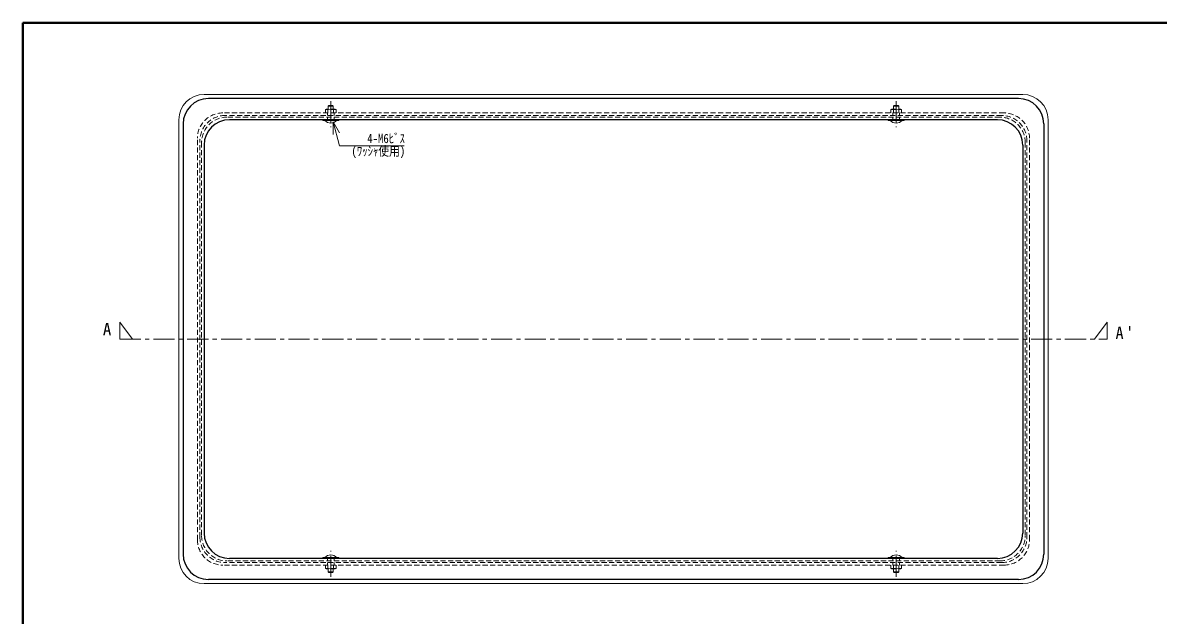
# Model space of a CAD drawing. Units: millimetres at full size, sheet at 1:5; details may follow other scales. Extents: x -1061 to 964, y -679 to 726.
# Drawn here: x -1061 to 284, y 23 to 726 of the extents above; entities that cross this region are included whole.
import ezdxf
from ezdxf.enums import TextEntityAlignment as Align

# ---------------------------------------------------------------- set-up
doc = ezdxf.new("R2010")
doc.units = ezdxf.units.MM
doc.header["$LTSCALE"] = 5
doc.linetypes.add('CHAIN1', pattern=[8, 5, -1, 1, -1])
doc.linetypes.add('DASHED1', pattern=[1.8, 1.2, -0.6])
doc.layers.add('0-0', color=7, linetype='Continuous', lineweight=18)
doc.styles.add('ＭＳ ゴシック', font='')
doc.styles.get('ＭＳ ゴシック').set_extended_font_data('MS Gothic')

msp = doc.modelspace()

# ---------------------------------------------------------------- linework, layer by layer
at = {"layer": '0-0', "color": 1, "lineweight": 40}
for p in [(-1061.401, -679.043), (963.599, 725.957)]:
    msp.add_line(p, (-1061.401, 725.957), dxfattribs=at)
at = {"layer": '0-0', "color": 4, "lineweight": 9}
for p, q in [((123.599, 640.957), (-846.401, 640.957)), ((-876.401, 90.957), (-876.401, 610.957)), ((153.599, 90.957), (153.599, 610.957)), ((123.599, 60.957), (-846.401, 60.957))]:
    msp.add_line(p, q, dxfattribs=at)
at = {"layer": '0-0', "color": 5, "lineweight": 25}
for p, q in [((118.599, 635.957), (-841.401, 635.957)), ((-871.401, 605.957), (-871.401, 95.957)), ((93.599, 610.957), (-816.401, 610.957)), ((148.599, 605.957), (148.599, 95.957)), ((-846.401, 580.957), (-846.401, 120.957)), ((123.599, 580.957), (123.599, 120.957)), ((93.599, 90.957), (-816.401, 90.957)), ((118.599, 65.957), (-841.401, 65.957))]:
    msp.add_line(p, q, dxfattribs=at)
at = {"layer": '0-0', "color": 4, "linetype": 'CHAIN1', "lineweight": 9}
for p, q in [((-696.401, 632.815), (-696.401, 601.957)), ((-26.401, 632.815), (-26.401, 601.957)), ((-946.401, 370.957), (-931.401, 350.957)), ((-946.401, 350.957), (-946.401, 370.957)), ((223.599, 370.957), (208.599, 350.957)), ((-696.401, 69.098), (-696.401, 99.957)), ((-26.401, 69.098), (-26.401, 99.957))]:
    msp.add_line(p, q, dxfattribs=at)
at = {"layer": '0-0', "color": 4, "linetype": 'DASHED1', "lineweight": 9}
for p, q in [((-702.701, 623.157), (-701.801, 623.457)), ((-702.701, 618.957), (-702.701, 623.157)), ((-690.101, 623.157), (-702.701, 623.157)), ((-691.001, 623.457), (-701.801, 623.457)), ((-699.401, 627.065), (-698.651, 627.815)), ((-699.401, 627.065), (-699.401, 623.457)), ((-693.401, 627.065), (-699.401, 627.065)), ((-694.151, 627.815), (-698.651, 627.815)), ((-694.151, 627.815), (-693.401, 627.065)), ((-693.401, 627.065), (-693.401, 623.457)), ((-693.101, 618.957), (-693.101, 623.157)), ((-690.101, 618.957), (-690.101, 623.157)), ((-32.701, 623.157), (-20.101, 623.157)), ((-32.701, 618.957), (-32.701, 623.157)), ((-31.801, 623.457), (-21.001, 623.457)), ((-29.701, 618.957), (-29.701, 623.157)), ((-28.651, 627.815), (-29.401, 627.065)), ((-29.401, 627.065), (-29.401, 623.457)), ((-29.401, 627.065), (-23.401, 627.065)), ((-28.651, 627.815), (-24.151, 627.815)), ((-23.401, 627.065), (-24.151, 627.815)), ((-23.401, 627.065), (-23.401, 623.457)), ((-20.101, 623.157), (-21.001, 623.457)), ((-20.101, 618.957), (-20.101, 623.157)), ((101.599, 618.957), (-824.401, 618.957)), ((98.599, 615.957), (-821.401, 615.957)), ((-700.401, 615.957), (-700.401, 618.957)), ((-692.401, 618.957), (-692.401, 615.957)), ((-30.401, 618.957), (-30.401, 615.957)), ((-22.401, 615.957), (-22.401, 618.957)), ((-854.401, 112.957), (-854.401, 588.957)), ((-851.401, 115.957), (-851.401, 585.957)), ((128.599, 115.957), (128.599, 585.957)), ((131.599, 112.957), (131.599, 588.957)), ((101.599, 82.957), (-824.401, 82.957)), ((98.599, 85.957), (-821.401, 85.957)), ((-702.701, 82.957), (-702.701, 78.757)), ((-700.401, 85.957), (-700.401, 82.957)), ((-693.101, 82.957), (-693.101, 78.757)), ((-692.401, 82.957), (-692.401, 85.957)), ((-690.101, 82.957), (-690.101, 78.757)), ((-32.701, 82.957), (-32.701, 78.757)), ((-30.401, 82.957), (-30.401, 85.957)), ((-29.701, 82.957), (-29.701, 78.757)), ((-22.401, 85.957), (-22.401, 82.957)), ((-20.101, 82.957), (-20.101, 78.757)), ((-690.101, 78.757), (-702.701, 78.757)), ((-702.701, 78.757), (-701.801, 78.457)), ((-691.001, 78.457), (-701.801, 78.457)), ((-699.401, 74.848), (-699.401, 78.457)), ((-699.401, 74.848), (-698.651, 74.098)), ((-693.401, 74.848), (-699.401, 74.848)), ((-694.151, 74.098), (-698.651, 74.098)), ((-694.151, 74.098), (-693.401, 74.848)), ((-693.401, 74.848), (-693.401, 78.457)), ((-32.701, 78.757), (-20.101, 78.757)), ((-31.801, 78.457), (-21.001, 78.457)), ((-29.401, 74.848), (-29.401, 78.457)), ((-28.651, 74.098), (-29.401, 74.848)), ((-29.401, 74.848), (-23.401, 74.848)), ((-28.651, 74.098), (-24.151, 74.098)), ((-23.401, 74.848), (-24.151, 74.098)), ((-23.401, 74.848), (-23.401, 78.457)), ((-20.101, 78.757), (-21.001, 78.457))]:
    msp.add_line(p, q, dxfattribs=at)
at = {"layer": '0-0', "linetype": 'DASHED1'}
for p, q in [((96.599, 613.957), (-819.401, 613.957)), ((-700.401, 610.957), (-700.401, 613.957)), ((-692.401, 613.957), (-692.401, 610.957)), ((-30.401, 613.957), (-30.401, 610.957)), ((-22.401, 610.957), (-22.401, 613.957)), ((-849.401, 583.957), (-849.401, 117.957)), ((126.599, 583.957), (126.599, 117.957)), ((96.599, 87.957), (-819.401, 87.957)), ((-700.401, 90.957), (-700.401, 87.957)), ((-692.401, 87.957), (-692.401, 90.957)), ((-30.401, 87.957), (-30.401, 90.957)), ((-22.401, 90.957), (-22.401, 87.957))]:
    msp.add_line(p, q, dxfattribs=at)
at = {"layer": '0-0'}
for p, q in [((-705.901, 610.957), (-705.901, 609.957)), ((-686.901, 609.957), (-705.901, 609.957)), ((-693.5, 608.573), (-686, 595.583)), ((-693.5, 608.573), (-693.5, 593.573)), ((-693.5, 608.573), (-685.83, 579.948)), ((-686.901, 610.957), (-686.901, 609.957)), ((-35.901, 610.957), (-35.901, 609.957)), ((-35.901, 609.957), (-16.901, 609.957)), ((-16.901, 610.957), (-16.901, 609.957)), ((-609.363, 579.948), (-685.83, 579.948)), ((-705.901, 90.957), (-705.901, 91.957)), ((-686.901, 91.957), (-705.901, 91.957)), ((-686.901, 90.957), (-686.901, 91.957)), ((-35.901, 91.957), (-16.901, 91.957)), ((-35.901, 90.957), (-35.901, 91.957)), ((-16.901, 90.957), (-16.901, 91.957))]:
    msp.add_line(p, q, dxfattribs=at)
at = {"layer": '0-0', "color": 4, "linetype": 'DASHED1', "lineweight": 9}
for points in [[(-699.701, 618.957), (-699.701, 623.157), (-701.801, 623.457)], [(-693.101, 623.157), (-696.401, 623.457), (-699.701, 623.157)], [(-690.101, 623.157), (-691.001, 623.457), (-693.101, 623.157)], [(-32.701, 623.157), (-31.801, 623.457), (-29.701, 623.157)], [(-29.701, 623.157), (-26.401, 623.457), (-23.101, 623.157)], [(-23.101, 618.957), (-23.101, 623.157), (-21.001, 623.457)], [(-699.701, 82.957), (-699.701, 78.757), (-701.801, 78.457)], [(-23.101, 82.957), (-23.101, 78.757), (-21.001, 78.457)], [(-693.101, 78.757), (-696.401, 78.457), (-699.701, 78.757)], [(-690.101, 78.757), (-691.001, 78.457), (-693.101, 78.757)], [(-32.701, 78.757), (-31.801, 78.457), (-29.701, 78.757)], [(-29.701, 78.757), (-26.401, 78.457), (-23.101, 78.757)]]:
    msp.add_lwpolyline(points, dxfattribs=at)
at = {"layer": '0-0', "color": 4, "linetype": 'CHAIN1', "lineweight": 9}
msp.add_lwpolyline([(-946.401, 350.957), (223.599, 350.957), (223.599, 370.957)], dxfattribs=at)
at = {"layer": '0-0', "color": 4, "lineweight": 9}
for centre, start, end in [((-846.401, 610.957), 90, 180), ((123.599, 610.957), 0, 90), ((-846.401, 90.957), 180, 270), ((123.599, 90.957), 270, 0)]:
    msp.add_arc(centre, 30, start, end, dxfattribs=at)
at = {"layer": '0-0', "color": 5, "lineweight": 25}
for centre, start, end in [((-841.401, 605.957), 90, 180), ((118.599, 605.957), 0, 90), ((-816.401, 580.957), 90, 180), ((93.599, 580.957), 0, 90), ((-816.401, 120.957), 180, 270), ((93.599, 120.957), 270, 0), ((-841.401, 95.957), 180, 270), ((118.599, 95.957), 270, 0)]:
    msp.add_arc(centre, 30, start, end, dxfattribs=at)
at = {"layer": '0-0', "color": 4, "linetype": 'DASHED1', "lineweight": 9}
for centre, start, end in [((-824.401, 588.957), 90, 180), ((-821.401, 585.957), 90, 180), ((98.599, 585.957), 0, 90), ((101.599, 588.957), 0, 90), ((-824.401, 112.957), 180, 270), ((-821.401, 115.957), 180, 270), ((98.599, 115.957), 270, 0), ((101.599, 112.957), 270, 0)]:
    msp.add_arc(centre, 30, start, end, dxfattribs=at)
at = {"layer": '0-0', "linetype": 'DASHED1'}
for centre, start, end in [((-819.401, 583.957), 90, 180), ((96.599, 583.957), 0, 90), ((-819.401, 117.957), 180, 270), ((96.599, 117.957), 270, 0)]:
    msp.add_arc(centre, 30, start, end, dxfattribs=at)
at = {"layer": '0-0'}
for centre, start, end in [((-696.401, 616.623), 223.60282, 316.39718), ((-26.401, 616.623), 223.60282, 316.39718), ((-696.401, 85.29), 43.60282, 136.39718), ((-26.401, 85.29), 43.60282, 136.39718)]:
    msp.add_arc(centre, 9.667, start, end, dxfattribs=at)

# ---------------------------------------------------------------- texts
at = {"layer": '0-0', "style": 'ＭＳ ゴシック', "width": 0.85}
for s, p in [('4-M6ﾋﾞｽ', (-653.113, 579.948)), ('(ﾜｯｼｬ使用)', (-671.863, 564.948))]:
    msp.add_text(s, height=11, dxfattribs=at).set_placement(p, align=Align.BOTTOM_LEFT)
at = {"layer": '0-0', "style": 'ＭＳ ゴシック'}
msp.add_text('A', height=14.66, dxfattribs=at).set_placement((-966.401, 350.957), align=Align.BOTTOM_LEFT)
at = {"layer": '0-0', "insert": (233.599, 350.957), "char_height": 14.66, "attachment_point": 7, "style": 'ＭＳ ゴシック'}
msp.add_mtext("\\T1.27;\\W0.95;A'", dxfattribs=at)

doc.saveas('drawing.dxf')
